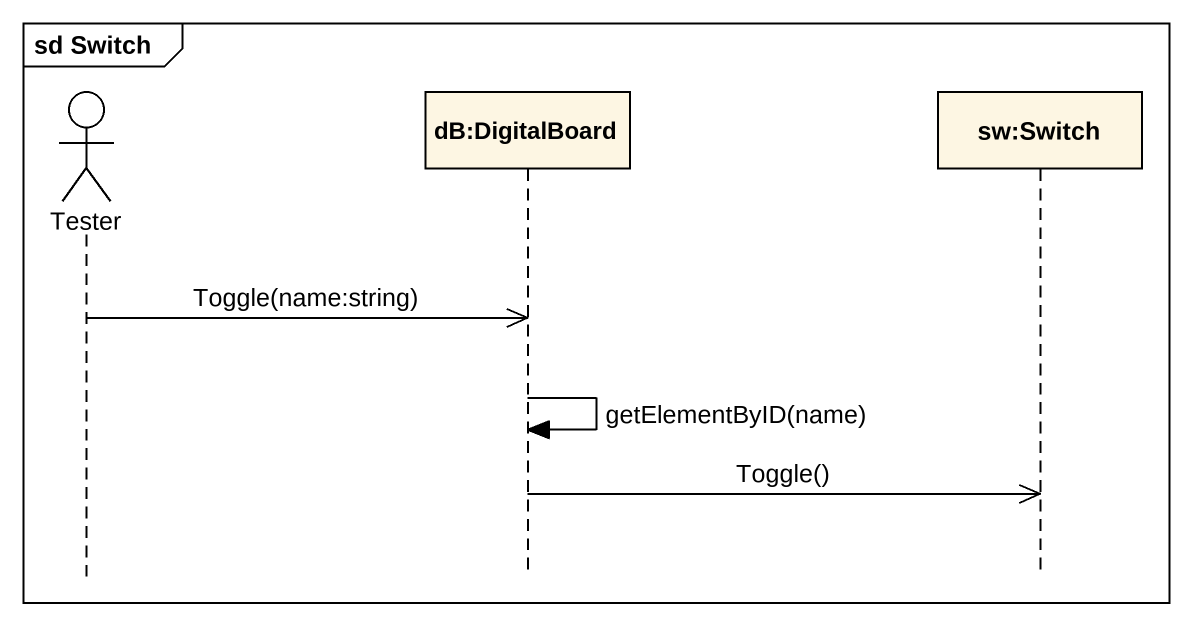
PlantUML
@startuml
mainframe sd Switch
hide footbox
actor Tester
participant "dB:DigitalBoard" as dB_DigitalBoard
participant "sw:Switch" as sw_Switch

Tester ->> dB_DigitalBoard : Toggle(name:string)
dB_DigitalBoard -> dB_DigitalBoard : getElementByID(name)
dB_DigitalBoard ->> sw_Switch : Toggle()
@enduml
